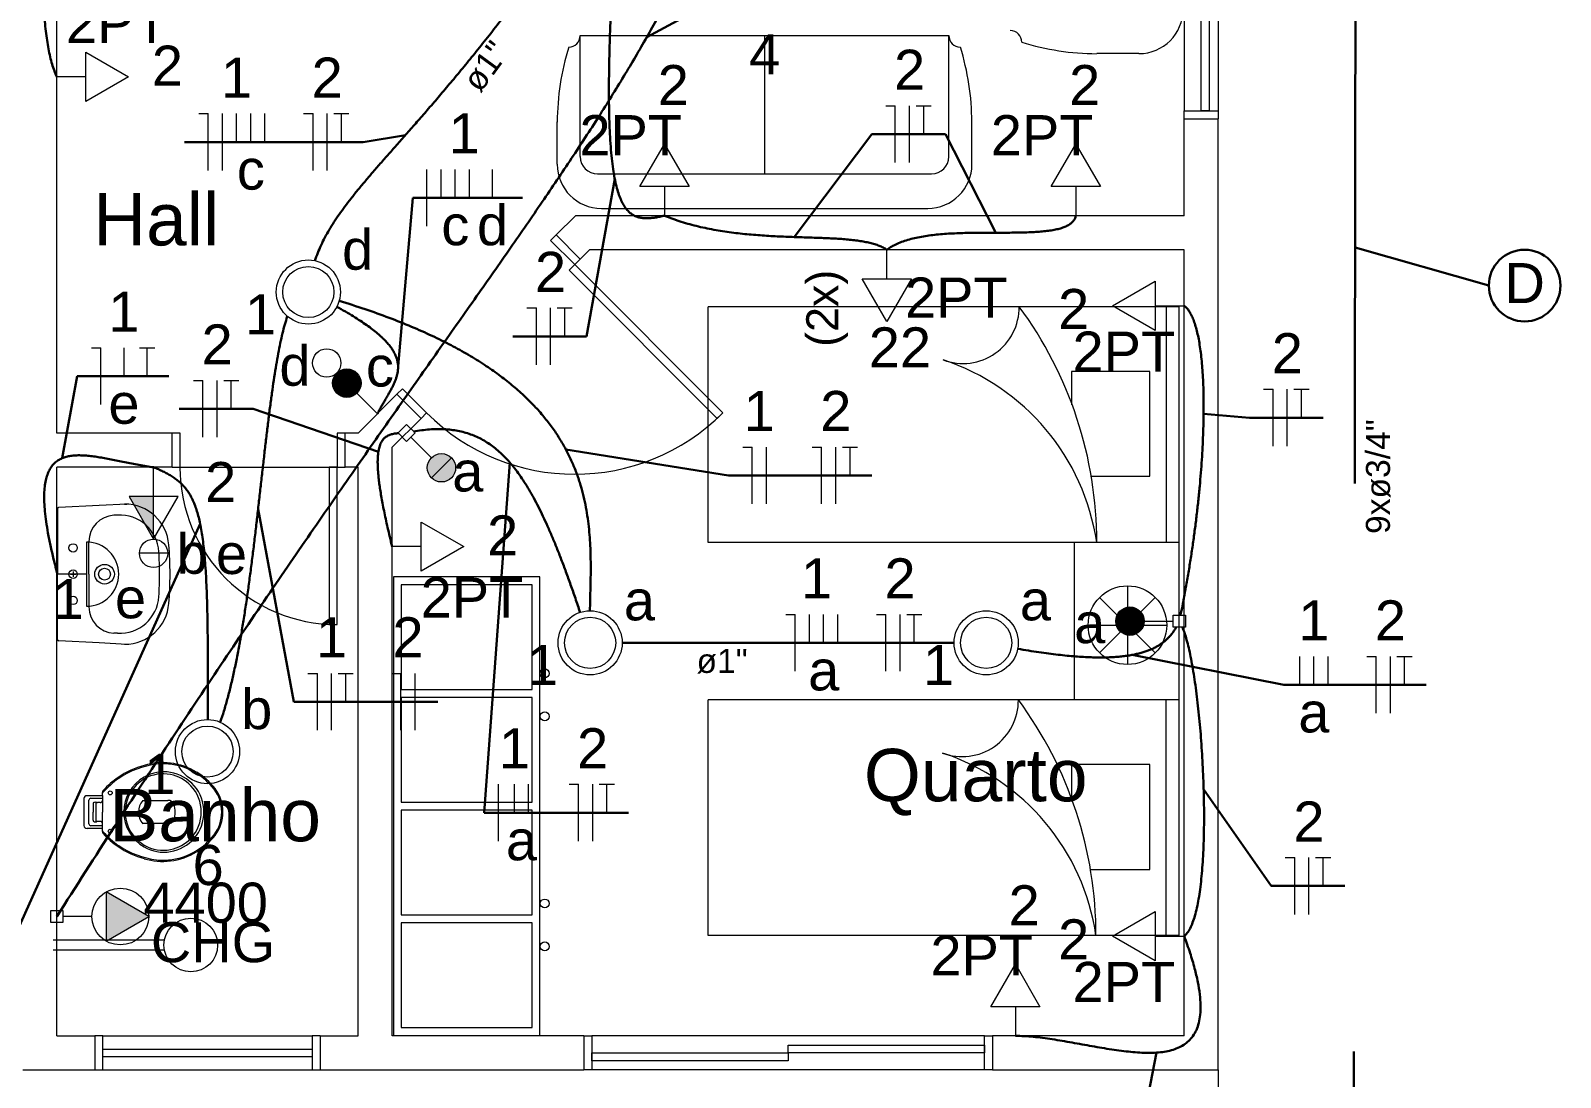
# Model space of a CAD drawing. Header units: inches. Extents: x -3 to 923, y -103 to 154.
# Drawn here: x 35.16 to 41.9, y 37.14 to 41.75 of the extents above; entities that cross this region are included whole.
import ezdxf
from ezdxf.enums import TextEntityAlignment as Align

# ---------------------------------------------------------------- set-up
doc = ezdxf.new("R2010")
doc.units = ezdxf.units.IN
doc.header["$LTSCALE"] = 10
doc.header["$MEASUREMENT"] = 0
doc.linetypes.add('Dashed', pattern=[0.75, 0.5, -0.25])
for name, color, linetype, lineweight in [('BASE', 8, 'Continuous', 5), ('DI-Fios', 3, 'Continuous', 30), ('EL-Condutos', 4, 'Continuous', 30), ('EL-Fios', 9, 'Continuous', 20), ('EL-Textos condutos', 7, 'Continuous', 20), ('EL-Textos fios', 2, 'Continuous', 30), ('EL-Textos pontos', 2, 'Continuous', 30), ('MOVEIS', 9, 'Continuous', 20), ('P-SIMBOL', 5, 'Continuous', 20), ('TEXTO', 2, 'Continuous', 20)]:
    doc.layers.add(name, color=color, linetype=linetype, lineweight=lineweight)
doc.styles.add('Arial', font='arial.ttf')

msp = doc.modelspace()

# ---------------------------------------------------------------- hatches: boundary and pattern name
at = {"layer": 'P-SIMBOL', "linetype": 'Continuous'}
for points in [[(36.9296, 39.7785), (36.9738, 39.8227), (36.9296, 39.8669), (36.9232, 39.8597), (36.9151, 39.8439), (36.9119, 39.8322), (36.9112, 39.8216), (36.913, 39.8085), (36.9178, 39.795), (36.925, 39.7838), (36.93, 39.7789)], [(37.018, 39.8669), (36.9738, 39.8227), (36.9296, 39.8669), (36.9369, 39.8734), (36.9527, 39.8815), (36.9644, 39.8847), (36.975, 39.8854), (36.9881, 39.8837), (37.0016, 39.8788), (37.0128, 39.8716), (37.0177, 39.8666)], [(37.018, 39.8669), (36.9738, 39.8227), (37.018, 39.7785), (37.0245, 39.7858), (37.0326, 39.8016), (37.0358, 39.8133), (37.0365, 39.8239), (37.0348, 39.837), (37.0299, 39.8505), (37.0227, 39.8617), (37.0177, 39.8666)], [(36.9296, 39.7785), (36.9738, 39.8227), (37.018, 39.7785), (37.0109, 39.7721), (36.995, 39.764), (36.9833, 39.7608), (36.9727, 39.7601), (36.9596, 39.7618), (36.9461, 39.7667), (36.9349, 39.7739), (36.93, 39.7789)], [(35.7053, 39.6963), (35.7053, 39.5088), (35.5971, 39.6963)], [(40.0072, 39.2098), (40.0072, 39.1473), (39.9447, 39.1473), (39.9452, 39.1569), (39.9507, 39.1739), (39.9567, 39.1844), (39.9637, 39.1924), (39.9742, 39.2004), (39.9872, 39.2065), (40.0002, 39.2094), (40.0072, 39.2092)], [(40.0072, 39.2098), (40.0072, 39.1473), (40.0697, 39.1473), (40.0692, 39.1569), (40.0637, 39.1739), (40.0578, 39.1844), (40.0507, 39.1924), (40.0403, 39.2004), (40.0272, 39.2065), (40.0142, 39.2094), (40.0072, 39.2092)], [(40.0072, 39.0848), (40.0072, 39.1473), (39.9447, 39.1473), (39.9452, 39.1376), (39.9507, 39.1206), (39.9567, 39.1101), (39.9637, 39.1021), (39.9742, 39.0941), (39.9872, 39.088), (40.0002, 39.0851), (40.0072, 39.0853)], [(40.0072, 39.0848), (40.0072, 39.1473), (40.0697, 39.1473), (40.0692, 39.1376), (40.0637, 39.1206), (40.0578, 39.1101), (40.0507, 39.1021), (40.0403, 39.0941), (40.0272, 39.088), (40.0142, 39.0851), (40.0072, 39.0853)], [(35.4963, 37.8468), (35.6838, 37.8468), (35.4963, 37.9551)], [(35.4963, 37.8468), (35.6838, 37.8468), (35.4963, 37.7386)]]:
    msp.add_hatch(color=256, dxfattribs=at).paths.add_polyline_path(points)

# ---------------------------------------------------------------- linework, layer by layer
at = {"layer": 'BASE', "linetype": 'Continuous'}
for p, q in [((40.2463, 43.7018), (40.2463, 41.3943)), ((40.3963, 43.7018), (40.3963, 41.3943)), ((35.4813, 37.3213), (36.4043, 37.3213)), ((39.3668, 37.3213), (37.6358, 37.3213)), ((35.4813, 37.1713), (36.4043, 37.1713)), ((39.3668, 37.1713), (37.6358, 37.1713))]:
    msp.add_line(p, q, dxfattribs=at)
at = {"layer": 'BASE'}
for p, q in [((35.2793, 39.9748), (35.2793, 43.1133)), ((40.2463, 40.9328), (40.2463, 41.3593)), ((40.2463, 41.3593), (40.3963, 41.3593)), ((40.3963, 37.1713), (40.3963, 41.3593)), ((37.4793, 40.8478), (37.5638, 40.9328)), ((40.2463, 40.9328), (37.5638, 40.9328)), ((37.5853, 40.7418), (37.4793, 40.8478)), ((37.5853, 40.7418), (37.6258, 40.7828)), ((40.2463, 40.7828), (37.6258, 40.7828)), ((40.2463, 37.3213), (40.2463, 40.7828)), ((36.6063, 39.9748), (36.7773, 40.1463)), ((36.8838, 40.0403), (36.7773, 40.1463)), ((36.7563, 39.9128), (36.8838, 40.0403)), ((35.7868, 39.9748), (35.2793, 39.9748)), ((35.7868, 39.8248), (35.7868, 39.9748)), ((36.6063, 39.9748), (36.5488, 39.9748)), ((36.5488, 39.8248), (36.5488, 39.9748)), ((36.7563, 37.3213), (36.7563, 39.9128)), ((35.2793, 37.3213), (35.2793, 39.8248)), ((35.7868, 39.8248), (35.2793, 39.8248)), ((35.7868, 39.8248), (36.5488, 39.8248)), ((36.6063, 39.8248), (36.5488, 39.8248)), ((36.6063, 37.3213), (36.6063, 39.8248)), ((35.2793, 37.3213), (35.2793, 39.4788)), ((35.2793, 37.3213), (35.4468, 37.3213)), ((35.4468, 37.3213), (35.4468, 37.1713)), ((36.4388, 37.3213), (36.6063, 37.3213)), ((36.4388, 37.3213), (36.4388, 37.1713)), ((37.6013, 37.3213), (36.7563, 37.3213)), ((37.6013, 37.3213), (37.6013, 37.1713)), ((40.2463, 37.3213), (39.4013, 37.3213)), ((39.4013, 37.3213), (39.4013, 37.1713)), ((35.1293, 37.1713), (35.4468, 37.1713)), ((36.4388, 37.1713), (37.6013, 37.1713)), ((39.4013, 37.1713), (40.3963, 37.1713)), ((40.3963, 37.1713), (40.3963, 31.4023))]:
    msp.add_line(p, q, dxfattribs=at)
at = {"layer": 'BASE', "linetype": 'Continuous'}
for points in [[(40.3563, 42.5478), (40.3563, 41.3943), (40.3213, 41.3943), (40.3213, 42.5478), (40.3563, 42.5478), (40.3563, 42.5478)], [(37.5608, 40.7173), (37.5363, 40.6928), (38.1888, 40.0403), (38.2133, 40.0648), (37.5608, 40.7173), (37.5608, 40.7173)], [(36.5138, 39.8248), (36.4793, 39.8248), (36.4793, 39.1328), (36.5138, 39.1328), (36.5138, 39.8248), (36.5138, 39.8248)], [(39.3668, 37.2463), (38.5013, 37.2463), (38.5013, 37.2808), (39.3668, 37.2808), (39.3668, 37.2463), (39.3668, 37.2463)], [(35.4813, 37.2633), (36.4043, 37.2633), (36.4043, 37.2288), (35.4813, 37.2288), (35.4813, 37.2633), (35.4813, 37.2633)], [(38.5013, 37.2118), (37.6358, 37.2118), (37.6358, 37.2463), (38.5013, 37.2463), (38.5013, 37.2118), (38.5013, 37.2118)]]:
    msp.add_lwpolyline(points, close=True, dxfattribs=at)
for points in [[(40.2463, 41.3593), (40.2463, 41.3943), (40.3963, 41.3943), (40.3963, 41.3593)], [(37.4793, 40.8478), (37.4548, 40.8233), (37.5608, 40.7173), (37.5853, 40.7418)], [(36.8838, 40.0403), (36.9083, 40.0648), (36.8018, 40.1708), (36.7778, 40.1463)], [(35.7868, 39.8248), (35.8218, 39.8248), (35.8218, 39.9748), (35.7868, 39.9748)], [(36.5488, 39.9748), (36.5138, 39.9748), (36.5138, 39.8248), (36.5488, 39.8248)], [(35.4468, 37.1713), (35.4813, 37.1713), (35.4813, 37.3213), (35.4468, 37.3213)], [(36.4388, 37.3213), (36.4043, 37.3213), (36.4043, 37.1713), (36.4388, 37.1713)], [(37.6013, 37.3213), (37.6358, 37.3213), (37.6358, 37.1713), (37.6013, 37.1713)], [(39.4013, 37.1713), (39.3668, 37.1713), (39.3668, 37.3213), (39.4013, 37.3213)]]:
    msp.add_lwpolyline(points, dxfattribs=at)
for centre, radius, start, end in [((37.5608, 40.7173), 0.923, 225, 315), ((36.5138, 39.8248), 0.6923, 180, 270)]:
    msp.add_arc(centre, radius, start, end, dxfattribs=at)
at = {"layer": 'DI-Fios'}
msp.add_circle((41.7462, 40.6249), 0.1577, dxfattribs=at)
at = {"layer": 'EL-Condutos', "linetype": 'Continuous'}
for points in [[(35.2793, 37.8469), (35.5327, 38.2427), (35.7735, 38.6113), (36.0019, 38.9547), (36.2183, 39.2743), (36.4229, 39.572), (36.616, 39.8495), (36.7978, 40.1085), (36.9686, 40.3507), (37.1287, 40.5777), (37.2783, 40.7914), (37.4177, 40.9934), (37.5471, 41.1854), (37.6669, 41.3692), (37.7773, 41.5465), (37.8785, 41.7189), (37.9709, 41.8882), (38.0547, 42.0561), (38.1301, 42.2243), (38.1974, 42.3946), (38.257, 42.5685), (38.309, 42.748), (38.3537, 42.9345), (38.3914, 43.13), (38.4223, 43.336), (38.4468, 43.5543), (38.4651, 43.7866), (38.4774, 44.0346), (38.484, 44.3), (38.4852, 44.5846), (38.4813, 44.89)], [(35.277, 42.97), (35.2732, 42.9269), (35.2691, 42.8816), (35.2649, 42.8345), (35.2606, 42.7857), (35.2562, 42.7353), (35.2518, 42.6836), (35.2474, 42.6308), (35.2432, 42.5771), (35.239, 42.5226), (35.2351, 42.4676), (35.2314, 42.4121), (35.228, 42.3565), (35.225, 42.301), (35.2224, 42.2456), (35.2203, 42.1906), (35.2186, 42.1362), (35.2176, 42.0826), (35.2171, 42.03), (35.2173, 41.9786), (35.2183, 41.9285), (35.22, 41.8799), (35.2226, 41.8331), (35.226, 41.7882), (35.2304, 41.7454), (35.2358, 41.705), (35.2422, 41.667), (35.2497, 41.6317), (35.2583, 41.5994), (35.2682, 41.5701), (35.2793, 41.544)], [(37.686, 42.4288), (37.6143, 42.3205), (37.5447, 42.2178), (37.4771, 42.1205), (37.4114, 42.0285), (37.3478, 41.9414), (37.2862, 41.8591), (37.2266, 41.7814), (37.169, 41.7079), (37.1134, 41.6386), (37.0598, 41.5731), (37.0083, 41.5113), (36.9588, 41.4529), (36.9113, 41.3977), (36.8658, 41.3454), (36.8223, 41.296), (36.7809, 41.2491), (36.7416, 41.2045), (36.7042, 41.162), (36.6689, 41.1213), (36.6357, 41.0823), (36.6045, 41.0448), (36.5753, 41.0084), (36.5482, 40.973), (36.5232, 40.9384), (36.5002, 40.9043), (36.4792, 40.8705), (36.4603, 40.8368), (36.4435, 40.803), (36.4288, 40.7688), (36.4161, 40.7341)], [(37.7528, 42.4069), (37.7434, 42.2639), (37.7352, 42.1301), (37.7282, 42.0053), (37.7225, 41.8892), (37.718, 41.7814), (37.7147, 41.6817), (37.7126, 41.5897), (37.7116, 41.5052), (37.7119, 41.4278), (37.7132, 41.3573), (37.7157, 41.2934), (37.7193, 41.2358), (37.724, 41.1841), (37.7298, 41.1381), (37.7367, 41.0975), (37.7446, 41.062), (37.7535, 41.0313), (37.7634, 41.005), (37.7744, 40.983), (37.7863, 40.9649), (37.7992, 40.9503), (37.8131, 40.9391), (37.8279, 40.9309), (37.8436, 40.9254), (37.8603, 40.9223), (37.8778, 40.9214), (37.8962, 40.9222), (37.9155, 40.9246), (37.9356, 40.9282), (37.9565, 40.9328)], [(37.9565, 40.9328), (37.9931, 40.9186), (38.0303, 40.906), (38.068, 40.8948), (38.1062, 40.885), (38.1447, 40.8765), (38.1835, 40.8691), (38.2224, 40.8628), (38.2613, 40.8575), (38.3002, 40.853), (38.339, 40.8493), (38.3775, 40.8463), (38.4157, 40.8438), (38.4535, 40.8418), (38.4908, 40.8401), (38.5274, 40.8388), (38.5633, 40.8376), (38.5984, 40.8365), (38.6325, 40.8353), (38.6657, 40.834), (38.6977, 40.8325), (38.7286, 40.8306), (38.7581, 40.8284), (38.7863, 40.8256), (38.8129, 40.8221), (38.838, 40.818), (38.8613, 40.813), (38.8829, 40.8071), (38.9026, 40.8001), (38.9204, 40.7921), (38.936, 40.7828)], [(38.936, 40.7828), (38.9574, 40.7968), (38.9813, 40.809), (39.0074, 40.8194), (39.0355, 40.8282), (39.0654, 40.8356), (39.097, 40.8416), (39.1299, 40.8464), (39.164, 40.8502), (39.199, 40.853), (39.2347, 40.855), (39.271, 40.8564), (39.3076, 40.8572), (39.3442, 40.8576), (39.3807, 40.8578), (39.4169, 40.8578), (39.4525, 40.8578), (39.4872, 40.858), (39.521, 40.8584), (39.5536, 40.8592), (39.5847, 40.8606), (39.6141, 40.8626), (39.6417, 40.8654), (39.6672, 40.8692), (39.6904, 40.874), (39.711, 40.88), (39.7289, 40.8874), (39.7438, 40.8962), (39.7556, 40.9066), (39.764, 40.9188), (39.7687, 40.9328)], [(36.5122, 40.532), (36.5505, 40.5104), (36.5853, 40.4896), (36.6167, 40.4696), (36.645, 40.4504), (36.6701, 40.4318), (36.6924, 40.4139), (36.7118, 40.3966), (36.7286, 40.3798), (36.7428, 40.3636), (36.7546, 40.3478), (36.7641, 40.3324), (36.7715, 40.3175), (36.777, 40.3028), (36.7805, 40.2884), (36.7823, 40.2743), (36.7825, 40.2604), (36.7812, 40.2466), (36.7786, 40.2329), (36.7748, 40.2193), (36.7699, 40.2057), (36.7641, 40.1921), (36.7575, 40.1784), (36.7502, 40.1646), (36.7424, 40.1506), (36.7342, 40.1364), (36.7257, 40.1219), (36.7171, 40.1071), (36.7085, 40.092), (36.7, 40.0765), (36.6918, 40.0605)], [(36.5237, 40.5575), (36.6376, 40.521), (36.7435, 40.4831), (36.8417, 40.4439), (36.9324, 40.4036), (37.016, 40.3621), (37.0926, 40.3197), (37.1628, 40.2762), (37.2266, 40.2319), (37.2844, 40.1868), (37.3366, 40.141), (37.3833, 40.0946), (37.4248, 40.0475), (37.4616, 40), (37.4938, 39.9521), (37.5218, 39.9039), (37.5457, 39.8554), (37.566, 39.8067), (37.583, 39.758), (37.5968, 39.7092), (37.6078, 39.6605), (37.6163, 39.612), (37.6226, 39.5636), (37.627, 39.5156), (37.6297, 39.4679), (37.6311, 39.4207), (37.6314, 39.374), (37.6309, 39.3279), (37.6299, 39.2825), (37.6288, 39.2379), (37.6277, 39.1941)], [(40.2303, 39.174), (40.2432, 39.2396), (40.2552, 39.3048), (40.2663, 39.3696), (40.2766, 39.4338), (40.2859, 39.4974), (40.2944, 39.5601), (40.302, 39.6219), (40.3087, 39.6828), (40.3146, 39.7424), (40.3196, 39.8009), (40.3238, 39.858), (40.3271, 39.9136), (40.3295, 39.9676), (40.3311, 40.02), (40.3319, 40.0705), (40.3319, 40.1191), (40.331, 40.1657), (40.3293, 40.2102), (40.3268, 40.2524), (40.3234, 40.2922), (40.3193, 40.3296), (40.3143, 40.3643), (40.3086, 40.3964), (40.302, 40.4257), (40.2947, 40.452), (40.2866, 40.4753), (40.2776, 40.4955), (40.268, 40.5124), (40.2575, 40.5259), (40.2463, 40.5359)], [(36.2944, 40.489), (36.2836, 40.4541), (36.2734, 40.4149), (36.2637, 40.372), (36.2545, 40.3254), (36.2456, 40.2754), (36.2371, 40.2224), (36.2288, 40.1665), (36.2208, 40.1081), (36.2129, 40.0474), (36.2052, 39.9846), (36.1976, 39.9201), (36.19, 39.854), (36.1824, 39.7867), (36.1746, 39.7183), (36.1668, 39.6493), (36.1588, 39.5797), (36.1506, 39.51), (36.142, 39.4403), (36.1332, 39.3709), (36.124, 39.3021), (36.1143, 39.2341), (36.1041, 39.1673), (36.0935, 39.1017), (36.0822, 39.0378), (36.0703, 38.9758), (36.0577, 38.9159), (36.0443, 38.8584), (36.0302, 38.8036), (36.0152, 38.7517), (35.9994, 38.703)], [(36.7563, 39.4754), (36.7459, 39.5186), (36.7365, 39.5592), (36.728, 39.5974), (36.7206, 39.6331), (36.7141, 39.6665), (36.7085, 39.6977), (36.7038, 39.7267), (36.6999, 39.7535), (36.6969, 39.7784), (36.6948, 39.8013), (36.6934, 39.8224), (36.6927, 39.8416), (36.6928, 39.8592), (36.6937, 39.8752), (36.6952, 39.8896), (36.6974, 39.9026), (36.7002, 39.9141), (36.7036, 39.9244), (36.7077, 39.9335), (36.7123, 39.9414), (36.7174, 39.9482), (36.7231, 39.9541), (36.7292, 39.959), (36.7358, 39.9632), (36.7429, 39.9666), (36.7504, 39.9693), (36.7582, 39.9714), (36.7664, 39.973), (36.775, 39.9742), (36.7839, 39.9751)], [(36.851, 39.9826), (36.8866, 39.988), (36.9209, 39.9915), (36.954, 39.993), (36.9858, 39.9925), (37.0165, 39.99), (37.0462, 39.9854), (37.0748, 39.9787), (37.1024, 39.97), (37.1292, 39.9591), (37.1551, 39.946), (37.1802, 39.9307), (37.2046, 39.9132), (37.2283, 39.8934), (37.2514, 39.8714), (37.2739, 39.847), (37.2959, 39.8204), (37.3175, 39.7913), (37.3388, 39.7599), (37.3597, 39.726), (37.3803, 39.6897), (37.4007, 39.6509), (37.421, 39.6096), (37.4412, 39.5657), (37.4614, 39.5193), (37.4816, 39.4704), (37.5019, 39.4188), (37.5223, 39.3645), (37.5429, 39.3076), (37.5638, 39.2479), (37.585, 39.1856)], [(35.2818, 39.3543), (35.2649, 39.4202), (35.2511, 39.4806), (35.2401, 39.5357), (35.232, 39.5858), (35.2266, 39.631), (35.2238, 39.6716), (35.2236, 39.7078), (35.2258, 39.7398), (35.2303, 39.7678), (35.2372, 39.7921), (35.2462, 39.8128), (35.2572, 39.8302), (35.2703, 39.8445), (35.2852, 39.8559), (35.3019, 39.8647), (35.3204, 39.871), (35.3404, 39.8751), (35.362, 39.8772), (35.385, 39.8775), (35.4093, 39.8762), (35.4349, 39.8736), (35.4616, 39.8698), (35.4893, 39.8651), (35.5181, 39.8597), (35.5477, 39.8538), (35.578, 39.8477), (35.6091, 39.8415), (35.6407, 39.8355), (35.6728, 39.8298), (35.7053, 39.8248)], [(35.9438, 38.7147), (35.9443, 38.8043), (35.9445, 38.8887), (35.9444, 38.9678), (35.9441, 39.042), (35.9434, 39.1115), (35.9423, 39.1763), (35.9408, 39.2367), (35.9388, 39.2929), (35.9363, 39.345), (35.9333, 39.3933), (35.9298, 39.4379), (35.9256, 39.4789), (35.9208, 39.5167), (35.9153, 39.5512), (35.9091, 39.5829), (35.9022, 39.6117), (35.8944, 39.6379), (35.8859, 39.6618), (35.8764, 39.6833), (35.8661, 39.7029), (35.8548, 39.7205), (35.8426, 39.7365), (35.8294, 39.7509), (35.8151, 39.764), (35.7997, 39.7759), (35.7832, 39.7869), (35.7656, 39.7971), (35.7467, 39.8067), (35.7267, 39.8159), (35.7053, 39.8248)], [(39.5132, 39.0255), (39.5609, 39.0175), (39.6064, 39.0106), (39.6497, 39.0046), (39.691, 38.9995), (39.7301, 38.9954), (39.7673, 38.9921), (39.8025, 38.9898), (39.8358, 38.9883), (39.8674, 38.9876), (39.8971, 38.9877), (39.9252, 38.9886), (39.9516, 38.9903), (39.9764, 38.9927), (39.9997, 38.9958), (40.0215, 38.9995), (40.0419, 39.004), (40.0609, 39.009), (40.0787, 39.0147), (40.0952, 39.0209), (40.1105, 39.0277), (40.1247, 39.0351), (40.1378, 39.0429), (40.1499, 39.0512), (40.1611, 39.06), (40.1714, 39.0692), (40.1808, 39.0789), (40.1895, 39.0889), (40.1974, 39.0993), (40.2047, 39.11), (40.2114, 39.121)], [(40.2385, 39.1208), (40.248, 39.0954), (40.2571, 39.0651), (40.266, 39.0304), (40.2744, 38.9914), (40.2825, 38.9488), (40.29, 38.9027), (40.2971, 38.8536), (40.3037, 38.8019), (40.3097, 38.748), (40.3152, 38.6922), (40.32, 38.6348), (40.3241, 38.5764), (40.3276, 38.5171), (40.3303, 38.4575), (40.3323, 38.398), (40.3334, 38.3388), (40.3337, 38.2803), (40.3332, 38.223), (40.3318, 38.1672), (40.3294, 38.1132), (40.326, 38.0616), (40.3216, 38.0125), (40.3162, 37.9665), (40.3098, 37.9239), (40.3022, 37.885), (40.2934, 37.8503), (40.2835, 37.8201), (40.2724, 37.7948), (40.26, 37.7747), (40.2463, 37.7603)], [(37.769, 39.052), (37.8361, 39.052), (37.8995, 39.052), (37.9593, 39.052), (38.0158, 39.052), (38.0694, 39.052), (38.1203, 39.052), (38.1688, 39.052), (38.2151, 39.052), (38.2595, 39.052), (38.3022, 39.052), (38.3437, 39.052), (38.384, 39.052), (38.4236, 39.052), (38.4626, 39.052), (38.5013, 39.052), (38.54, 39.052), (38.579, 39.052), (38.6185, 39.052), (38.6589, 39.052), (38.7003, 39.052), (38.7431, 39.052), (38.7875, 39.052), (38.8338, 39.052), (38.8823, 39.052), (38.9331, 39.052), (38.9867, 39.052), (39.0433, 39.052), (39.1031, 39.052), (39.1664, 39.052), (39.2335, 39.052)], [(40.2463, 37.7603), (40.2723, 37.6859), (40.2922, 37.6186), (40.3063, 37.5581), (40.315, 37.5042), (40.3183, 37.4565), (40.3168, 37.4146), (40.3105, 37.3782), (40.2999, 37.3471), (40.285, 37.3208), (40.2664, 37.2992), (40.2441, 37.2817), (40.2185, 37.2682), (40.1899, 37.2582), (40.1585, 37.2515), (40.1246, 37.2477), (40.0884, 37.2466), (40.0504, 37.2477), (40.0106, 37.2508), (39.9695, 37.2555), (39.9272, 37.2614), (39.884, 37.2684), (39.8403, 37.276), (39.7963, 37.284), (39.7522, 37.2919), (39.7084, 37.2995), (39.6651, 37.3065), (39.6226, 37.3125), (39.5812, 37.3172), (39.541, 37.3202), (39.5025, 37.3213)]]:
    msp.add_spline(points, degree=3, dxfattribs=at)
at = {"layer": 'EL-Condutos', "linetype": 'Dashed'}
msp.add_spline([(41.0051, 44.753), (41.0045, 44.3764), (41.004, 44.0232), (41.0035, 43.6919), (41.003, 43.3807), (41.0026, 43.0881), (41.0022, 42.8123), (41.0018, 42.5517), (41.0014, 42.3046), (41.001, 42.0693), (41.0007, 41.8442), (41.0004, 41.6276), (41.0001, 41.4178), (40.9998, 41.2133), (40.9995, 41.0122), (40.9992, 40.8129), (40.9989, 40.6139), (40.9986, 40.4133), (40.9983, 40.2096), (40.9979, 40.001), (40.9976, 39.786), (40.9973, 39.5628), (40.9969, 39.3297), (40.9966, 39.0852), (40.9962, 38.8275), (40.9958, 38.5549), (40.9953, 38.2659), (40.9949, 37.9587), (40.9944, 37.6317), (40.9939, 37.2831), (40.9933, 36.9114)], degree=3, dxfattribs=at)
at = {"layer": 'EL-Fios', "color": 5}
for p, q in [((38.9318, 41.4165), (38.9735, 41.4165)), ((38.9318, 41.4165), (38.9735, 41.4165)), ((38.9735, 41.1665), (38.9735, 41.4165)), ((38.9735, 41.1665), (38.9735, 41.4165)), ((39.036, 41.1665), (39.036, 41.4165)), ((39.036, 41.1665), (39.036, 41.4165)), ((39.0652, 41.4165), (39.1318, 41.4165)), ((39.0652, 41.4165), (39.1318, 41.4165)), ((39.0985, 41.2915), (39.0985, 41.4165)), ((39.0985, 41.2915), (39.0985, 41.4165)), ((35.9043, 41.3821), (35.946, 41.3821)), ((35.946, 41.1321), (35.946, 41.3821)), ((36.0085, 41.1321), (36.0085, 41.3821)), ((36.071, 41.2571), (36.071, 41.3821)), ((36.1335, 41.2571), (36.1335, 41.3821)), ((36.196, 41.2571), (36.196, 41.3821)), ((36.3661, 41.3821), (36.4078, 41.3821)), ((36.4078, 41.1321), (36.4078, 41.3821)), ((36.4703, 41.1321), (36.4703, 41.3821)), ((36.4995, 41.3821), (36.5661, 41.3821)), ((36.5328, 41.2571), (36.5328, 41.3821)), ((36.9096, 40.8866), (36.9096, 41.1366)), ((36.9721, 41.0116), (36.9721, 41.1366)), ((37.0346, 41.0116), (37.0346, 41.1366)), ((37.0971, 41.0116), (37.0971, 41.1366)), ((37.199, 41.0116), (37.199, 41.1366)), ((37.3502, 40.5264), (37.3919, 40.5264)), ((37.3919, 40.2764), (37.3919, 40.5264)), ((37.4544, 40.2764), (37.4544, 40.5264)), ((37.4835, 40.5264), (37.5502, 40.5264)), ((37.5169, 40.4014), (37.5169, 40.5264)), ((35.4315, 40.3509), (35.4732, 40.3509)), ((35.4732, 40.1009), (35.4732, 40.3509)), ((35.575, 40.2259), (35.575, 40.3509)), ((35.6435, 40.3509), (35.7102, 40.3509)), ((35.6769, 40.2259), (35.6769, 40.3509)), ((35.881, 40.2068), (35.9227, 40.2068)), ((35.9227, 39.9568), (35.9227, 40.2068)), ((35.9852, 39.9568), (35.9852, 40.2068)), ((36.0143, 40.2068), (36.081, 40.2068)), ((36.0477, 40.0818), (36.0477, 40.2068)), ((40.5964, 40.1683), (40.6381, 40.1683)), ((40.6381, 39.9183), (40.6381, 40.1683)), ((40.7006, 39.9183), (40.7006, 40.1683)), ((40.7298, 40.1683), (40.7964, 40.1683)), ((40.7631, 40.0433), (40.7631, 40.1683)), ((38.3015, 39.914), (38.3432, 39.914)), ((38.3432, 39.664), (38.3432, 39.914)), ((38.4057, 39.664), (38.4057, 39.914)), ((38.6071, 39.914), (38.6488, 39.914)), ((38.6488, 39.664), (38.6488, 39.914)), ((38.7113, 39.664), (38.7113, 39.914)), ((38.7404, 39.914), (38.8071, 39.914)), ((38.7738, 39.789), (38.7738, 39.914)), ((38.4909, 39.177), (38.5325, 39.177)), ((38.5325, 38.927), (38.5325, 39.177)), ((38.595, 39.052), (38.595, 39.177)), ((38.6575, 39.052), (38.6575, 39.177)), ((38.72, 39.052), (38.72, 39.177)), ((38.8902, 39.177), (38.9318, 39.177)), ((38.9318, 38.927), (38.9318, 39.177)), ((38.9943, 38.927), (38.9943, 39.177)), ((39.0235, 39.177), (39.0902, 39.177)), ((39.0568, 39.052), (39.0568, 39.177)), ((40.7554, 38.8667), (40.7554, 38.9917)), ((40.8179, 38.8667), (40.8179, 38.9917)), ((40.8804, 38.8667), (40.8804, 38.9917)), ((41.0505, 38.9917), (41.0922, 38.9917)), ((41.0922, 38.7417), (41.0922, 38.9917)), ((41.1547, 38.7417), (41.1547, 38.9917)), ((41.1838, 38.9917), (41.2505, 38.9917)), ((41.2172, 38.8667), (41.2172, 38.9917)), ((36.3852, 38.9173), (36.4269, 38.9173)), ((36.4269, 38.6673), (36.4269, 38.9173)), ((36.4894, 38.6673), (36.4894, 38.9173)), ((36.5185, 38.9173), (36.5852, 38.9173)), ((36.5519, 38.7923), (36.5519, 38.9173)), ((36.7533, 38.9173), (36.7949, 38.9173)), ((36.7949, 38.6673), (36.7949, 38.9173)), ((36.8574, 38.6673), (36.8574, 38.9173)), ((37.2245, 38.179), (37.2245, 38.429)), ((37.2951, 38.304), (37.2951, 38.429)), ((37.3576, 38.304), (37.3576, 38.429)), ((37.5359, 38.429), (37.5775, 38.429)), ((37.5775, 38.179), (37.5775, 38.429)), ((37.64, 38.179), (37.64, 38.429)), ((37.6692, 38.429), (37.7359, 38.429)), ((37.7025, 38.304), (37.7025, 38.429)), ((40.6918, 38.1063), (40.7334, 38.1063)), ((40.7334, 37.8563), (40.7334, 38.1063)), ((40.7959, 37.8563), (40.7959, 38.1063)), ((40.8251, 38.1063), (40.8918, 38.1063)), ((40.8584, 37.9813), (40.8584, 38.1063))]:
    msp.add_line(p, q, dxfattribs=at)
at = {"layer": 'EL-Textos fios', "color": 3}
for p, q in [((37.8785, 41.7189), (38.2309, 41.9096)), ((36.6286, 41.2571), (35.8418, 41.2571)), ((36.815, 41.2877), (36.6286, 41.2571)), ((38.5274, 40.8388), (38.8693, 41.2915)), ((38.8693, 41.2915), (39.1943, 41.2915)), ((39.1943, 41.2915), (38.8693, 41.2915)), ((39.4169, 40.8578), (39.1943, 41.2915)), ((37.737, 41.0956), (37.6127, 40.4014)), ((36.7825, 40.2708), (36.8471, 41.0116)), ((36.8471, 41.0116), (37.3311, 41.0116)), ((40.9991, 40.7925), (41.5885, 40.6249)), ((37.6127, 40.4014), (37.2877, 40.4014)), ((35.3019, 39.8647), (35.369, 40.2259)), ((35.369, 40.2259), (35.7727, 40.2259)), ((36.1435, 40.0818), (35.8185, 40.0818)), ((36.6956, 39.8924), (36.1435, 40.0818)), ((40.3318, 40.0604), (40.5339, 40.0433)), ((40.5339, 40.0433), (40.8589, 40.0433)), ((37.5218, 39.9039), (38.239, 39.789)), ((37.2747, 39.8461), (37.162, 38.304)), ((38.239, 39.789), (38.8696, 39.789)), ((36.1657, 39.64), (36.3227, 38.7923)), ((35.9105, 39.5765), (34.9669, 37.4788)), ((40.0174, 38.9987), (40.6857, 38.8667)), ((40.6857, 38.8667), (41.313, 38.8667)), ((36.3227, 38.7923), (36.9583, 38.7923)), ((40.332, 38.4083), (40.6293, 37.9813)), ((37.162, 38.304), (37.7984, 38.304)), ((40.6293, 37.9813), (40.9543, 37.9813)), ((40.1246, 37.2477), (40.0198, 36.71))]:
    msp.add_line(p, q, dxfattribs=at)
at = {"layer": 'MOVEIS'}
for p, q in [((37.5853, 41.1928), (37.5853, 41.7258)), ((37.5853, 41.7258), (39.2093, 41.7258)), ((38.3973, 41.7258), (38.3973, 41.1168)), ((39.2093, 41.1928), (39.2093, 41.7258)), ((40.0468, 41.6463), (39.8608, 41.6463)), ((37.4838, 41.1593), (37.4838, 41.3453)), ((39.3108, 41.1593), (39.3108, 41.3453)), ((37.6613, 41.1168), (39.1328, 41.1168)), ((37.6783, 40.9648), (39.1158, 40.9648)), ((38.1483, 39.4933), (38.1483, 40.5318)), ((40.2248, 40.5318), (38.1483, 40.5318)), ((40.1673, 40.5318), (40.1673, 39.4933)), ((40.2248, 37.7628), (40.2248, 40.5318)), ((35.2818, 39.6418), (35.2818, 39.3543)), ((35.4663, 39.6568), (35.2873, 39.6473)), ((35.5868, 39.6628), (35.4663, 39.6568)), ((35.5773, 39.6628), (35.5868, 39.6628)), ((35.5468, 39.6143), (35.5298, 39.6138)), ((35.4203, 39.3543), (35.4203, 39.4983)), ((40.2248, 39.4933), (38.1483, 39.4933)), ((39.7633, 38.8013), (39.7633, 39.4933)), ((35.3508, 39.3658), (35.3508, 39.3428)), ((35.2818, 39.0668), (35.2818, 39.3543)), ((35.3393, 39.3543), (35.3623, 39.3543)), ((35.4203, 39.3543), (35.4203, 39.2098)), ((39.9963, 39.3028), (39.9963, 38.9563)), ((39.8738, 39.0073), (40.1188, 39.2518)), ((39.8738, 39.2518), (40.1188, 39.0073)), ((35.5468, 39.0938), (35.5298, 39.0948)), ((39.8233, 39.1298), (40.1693, 39.1298)), ((35.4663, 39.0518), (35.2873, 39.0608)), ((35.5868, 39.0453), (35.4663, 39.0518)), ((40.2248, 38.8013), (38.1483, 38.8013)), ((38.1483, 37.7628), (38.1483, 38.8013)), ((40.1673, 37.7628), (40.1673, 38.8013)), ((35.3988, 38.3068), (35.3988, 38.3663)), ((35.4128, 38.3793), (35.4798, 38.3793)), ((35.4203, 38.3068), (35.4203, 38.3588)), ((35.4288, 38.3678), (35.4798, 38.3678)), ((35.4798, 38.3868), (35.4798, 38.3928)), ((35.4798, 38.3793), (35.4798, 38.3868)), ((35.4798, 38.3793), (35.4798, 38.3068)), ((35.6573, 38.3583), (35.7683, 38.3583)), ((35.3988, 38.2478), (35.3988, 38.3068)), ((35.4203, 38.2553), (35.4203, 38.3068)), ((35.4393, 38.3433), (35.4393, 38.3068)), ((35.4393, 38.2708), (35.4393, 38.3068)), ((35.4528, 38.3068), (35.4528, 38.3478)), ((35.4528, 38.2658), (35.4528, 38.3068)), ((35.4703, 38.3488), (35.4578, 38.3488)), ((35.4798, 38.2348), (35.4798, 38.3068)), ((35.4798, 38.2348), (35.4128, 38.2348)), ((35.4798, 38.2463), (35.4288, 38.2463)), ((35.4703, 38.2653), (35.4578, 38.2653)), ((35.4798, 38.2273), (35.4798, 38.2348)), ((35.4798, 38.2208), (35.4798, 38.2273)), ((35.7683, 38.2558), (35.6573, 38.2558)), ((40.2248, 37.7628), (38.1483, 37.7628)), ((35.2628, 37.7448), (35.7538, 37.7448)), ((35.7538, 37.6983), (35.2628, 37.6983))]:
    msp.add_line(p, q, dxfattribs=at)
for points in [[(40.0953, 39.7853), (40.0953, 40.2468), (39.7493, 40.2468), (39.7493, 40.1003)], [(39.8333, 39.7853), (40.0953, 39.7853)], [(40.0953, 38.0543), (40.0953, 38.5158), (39.7493, 38.5158), (39.7493, 38.3698)], [(39.8333, 38.0543), (40.0953, 38.0543)]]:
    msp.add_lwpolyline(points, dxfattribs=at)
for points in [[(36.7618, 37.3233), (37.4078, 37.3233), (37.4078, 39.3423), (36.7618, 39.3423), (36.7618, 37.3233), (36.7618, 37.3233)], [(36.7963, 38.8463), (37.3733, 38.8463), (37.3733, 39.3078), (36.7963, 39.3078), (36.7963, 38.8463), (36.7963, 38.8463)], [(36.7963, 38.3503), (37.3733, 38.3503), (37.3733, 38.8118), (36.7963, 38.8118), (36.7963, 38.3503), (36.7963, 38.3503)], [(36.7963, 37.8538), (37.3733, 37.8538), (37.3733, 38.3153), (36.7963, 38.3153), (36.7963, 37.8538), (36.7963, 37.8538)], [(36.7963, 37.3578), (37.3733, 37.3578), (37.3733, 37.8193), (36.7963, 37.8193), (36.7963, 37.3578), (36.7963, 37.3578)]]:
    msp.add_lwpolyline(points, close=True, dxfattribs=at)
for centre, radius in [((35.3508, 39.4698), 0.0185), ((35.3508, 39.3543), 0.0185), ((35.4893, 39.3543), 0.0433), ((35.4893, 39.3543), 0.026), ((39.9963, 39.1298), 0.1731), ((35.3508, 39.2388), 0.0185), ((37.4288, 38.9173), 0.0196), ((37.4288, 38.7283), 0.0196), ((35.5143, 38.3913), 0.00865), ((35.5143, 38.2228), 0.00865), ((37.4288, 37.9043), 0.0196), ((35.8693, 37.7213), 0.1181), ((37.4288, 37.7153), 0.0196)]:
    msp.add_circle(centre, radius, dxfattribs=at)
for centre, radius, start, end in [((40.0468, 41.8408), 0.1946, 270, 0), ((37.5343, 41.7258), 0.0507, 270, 359.997), ((39.2598, 41.7258), 0.0507, 180.003, 270), ((39.4798, 41.6968), 0.0507, 0, 89.997), ((38.6033, 41.3418), 1.1194, 162.682, 179.828), ((38.1913, 41.3418), 1.1194, 0.17224, 17.3184), ((39.8638, 42.7653), 1.1194, 252.682, 269.828), ((37.6613, 41.1928), 0.0761, 180, 270), ((39.1333, 41.1928), 0.0761, 270, 0), ((37.6783, 41.1593), 0.1946, 180, 270), ((39.1163, 41.1593), 0.1946, 270, 0), ((39.2718, 40.5293), 0.2474, 249.426, 0.63031), ((38.1183, 39.4953), 1.7428, 359.943, 36.5021), ((38.8733, 39.3493), 0.9978, 8.29981, 71.8307), ((35.2873, 39.6418), 0.00577, 92.9418, 180), ((35.5773, 39.4668), 0.1961, 4.69812, 90), ((35.5358, 39.4983), 0.1154, 92.9418, 180), ((35.5558, 39.4418), 0.1731, 3.7164, 92.9418), ((34.2083, 39.3543), 1.5235, 0, 3.7164), ((34.2083, 39.3543), 1.5696, 0, 4.69812), ((34.2083, 39.3543), 1.5235, 356.284, 0), ((34.2083, 39.3543), 1.5696, 355.302, 0), ((35.5558, 39.2668), 0.1731, 267.058, 356.284), ((35.5358, 39.2098), 0.1154, 180, 267.058), ((35.5773, 39.2418), 0.1961, 270, 355.302), ((35.2873, 39.0668), 0.00577, 180, 267.058), ((39.2683, 38.7983), 0.2474, 249.426, 0.63031), ((38.1148, 37.7643), 1.7428, 359.943, 36.5021), ((38.8703, 37.6188), 0.9978, 8.29981, 71.8307), ((35.7663, 38.1393), 0.3868, 105.253, 124.152), ((35.7663, 38.1393), 0.3816, 97.2935, 124.15), ((35.7453, 38.2438), 0.2807, 82.9547, 106.762), ((35.7453, 38.2438), 0.2755, 82.9494, 95.7593), ((35.7473, 38.2378), 0.281, 58.9326, 83.5222), ((35.7473, 38.2378), 0.2861, 58.9269, 83.517), ((35.7583, 38.1543), 0.3645, 124.464, 139.245), ((35.7583, 38.1543), 0.3697, 124.462, 138.052), ((35.7523, 38.3063), 0.1781, 119.656, 179.751), ((35.7483, 38.3073), 0.168, 119.911, 180.112), ((35.7493, 38.3158), 0.1682, 79.5544, 120.298), ((35.7478, 38.3078), 0.1675, 78.9336, 119.805), ((35.7483, 38.3033), 0.1806, 41.2224, 79.972), ((35.7488, 38.3093), 0.1658, 43.0735, 79.1921), ((35.7513, 38.3088), 0.164, 359.336, 43.7716), ((35.7503, 38.3073), 0.1768, 359.945, 40.6637), ((35.7328, 38.2198), 0.3041, 38.1702, 58.3139), ((35.7328, 38.2198), 0.3093, 38.1603, 58.3191), ((35.4123, 38.3653), 0.0136, 88.7011, 176.32), ((35.4288, 38.3593), 0.0084, 88.275, 181.725), ((35.4703, 38.3583), 0.0096, 272.015, 355.282), ((35.4903, 38.3858), 0.0109, 141.348, 173.012), ((35.4913, 38.3933), 0.0117, 134.756, 181.691), ((35.7173, 38.3068), 0.0788, 139.312, 220.688), ((35.7688, 38.3303), 0.0278, 23.5104, 90.8905), ((35.8388, 38.3073), 0.1667, 359.872, 36.98), ((35.8388, 38.3073), 0.1719, 359.872, 36.9981), ((35.4468, 38.3438), 0.00769, 143.898, 182.043), ((35.4458, 38.3433), 0.00683, 112.598, 136.064), ((35.4483, 38.3353), 0.0151, 70.3419, 109.388), ((35.4588, 38.3623), 0.0137, 245.98, 265.948), ((35.7523, 38.3078), 0.1781, 180.249, 240.344), ((35.7483, 38.3068), 0.168, 179.888, 240.089), ((35.7028, 38.3068), 0.0976, 339.222, 20.7777), ((35.7513, 38.3053), 0.164, 316.228, 0.66357), ((35.7503, 38.3068), 0.1768, 319.336, 0.05475), ((35.8388, 38.3068), 0.1667, 323.02, 0.12817), ((35.8388, 38.3068), 0.1719, 323.002, 0.12817), ((35.4123, 38.2483), 0.0136, 183.68, 271.299), ((35.4288, 38.2548), 0.0084, 178.275, 271.725), ((35.4468, 38.2703), 0.00769, 177.957, 216.102), ((35.4458, 38.2708), 0.00683, 223.936, 247.402), ((35.4483, 38.2783), 0.0151, 250.612, 289.658), ((35.4588, 38.2518), 0.0137, 94.0521, 114.02), ((35.4703, 38.2558), 0.0096, 4.71802, 87.9851), ((35.4903, 38.2283), 0.0109, 186.988, 218.652), ((35.4913, 38.2208), 0.0117, 178.309, 225.244), ((35.7583, 38.4593), 0.3645, 220.755, 235.536), ((35.7688, 38.2833), 0.0278, 269.109, 336.49), ((35.7583, 38.4593), 0.3697, 221.948, 235.538), ((35.7663, 38.4748), 0.3868, 235.848, 254.748), ((35.7663, 38.4748), 0.3816, 235.85, 262.707), ((35.7493, 38.2983), 0.1682, 239.702, 280.446), ((35.7478, 38.3063), 0.1675, 240.195, 281.066), ((35.7483, 38.3108), 0.1806, 280.028, 318.778), ((35.7488, 38.3048), 0.1658, 280.808, 316.926), ((35.7328, 38.3943), 0.3041, 301.686, 321.83), ((35.7328, 38.3943), 0.3093, 301.681, 321.84), ((35.7453, 38.3703), 0.2807, 253.238, 277.045), ((35.7453, 38.3703), 0.2755, 264.241, 277.051), ((35.7473, 38.3763), 0.281, 276.478, 301.067), ((35.7473, 38.3763), 0.2861, 276.483, 301.073)]:
    msp.add_arc(centre, radius, start, end, dxfattribs=at)
at = {"layer": 'P-SIMBOL'}
for p, q in [((35.4073, 41.6523), (35.5948, 41.544)), ((35.4073, 41.4358), (35.4073, 41.6523)), ((35.4073, 41.544), (35.2793, 41.544)), ((35.5948, 41.544), (35.4073, 41.4358)), ((37.8483, 41.0608), (37.9565, 41.2483)), ((37.9565, 41.2483), (38.0648, 41.0608)), ((39.6605, 41.0608), (39.7687, 41.2483)), ((39.7687, 41.2483), (39.877, 41.0608)), ((38.0648, 41.0608), (37.8483, 41.0608)), ((37.9565, 41.0608), (37.9565, 40.9328)), ((39.877, 41.0608), (39.6605, 41.0608)), ((39.7687, 41.0608), (39.7687, 40.9328)), ((38.936, 40.6548), (38.936, 40.7828)), ((38.8278, 40.6548), (39.0443, 40.6548)), ((38.936, 40.4673), (38.8278, 40.6548)), ((39.0443, 40.6548), (38.936, 40.4673)), ((39.9308, 40.5359), (40.1183, 40.6442)), ((40.1183, 40.6442), (40.1183, 40.4277)), ((40.1183, 40.4277), (39.9308, 40.5359)), ((40.1183, 40.5359), (40.2463, 40.5359)), ((36.6009, 40.1514), (36.6918, 40.0605)), ((36.7825, 39.9766), (36.82, 40.014)), ((36.82, 39.939), (36.7825, 39.9766)), ((36.82, 40.014), (36.8575, 39.9765)), ((36.8575, 39.9765), (36.82, 39.939)), ((36.9296, 39.8669), (36.8388, 39.9578)), ((37.018, 39.8669), (36.9296, 39.7785)), ((35.7053, 39.6963), (35.7053, 39.8248)), ((35.5971, 39.6963), (35.7053, 39.5088)), ((35.8136, 39.6963), (35.5971, 39.6963)), ((35.7053, 39.5088), (35.7053, 39.6963)), ((35.7053, 39.5088), (35.8136, 39.6963)), ((36.8843, 39.5836), (37.0718, 39.4754)), ((36.8843, 39.3671), (36.8843, 39.5836)), ((35.4103, 39.4955), (35.4103, 39.213)), ((35.7678, 39.4463), (35.6428, 39.4463)), ((36.8843, 39.4754), (36.7563, 39.4754)), ((37.0718, 39.4754), (36.8843, 39.3671)), ((35.4103, 39.3543), (35.2818, 39.3543)), ((40.0072, 39.0848), (40.0072, 39.2098)), ((40.1983, 39.1208), (40.1983, 39.1738)), ((40.1983, 39.1738), (40.2513, 39.1738)), ((40.2513, 39.1738), (40.2513, 39.1208)), ((40.0697, 39.1473), (40.1983, 39.1473)), ((40.2513, 39.1208), (40.1983, 39.1208)), ((35.6838, 37.8468), (35.4963, 37.9551)), ((35.4963, 37.9551), (35.4963, 37.7386)), ((35.2528, 37.8203), (35.2528, 37.8734)), ((35.2528, 37.8734), (35.3058, 37.8734)), ((35.3058, 37.8203), (35.2528, 37.8203)), ((35.3058, 37.8734), (35.3058, 37.8203)), ((35.4338, 37.8469), (35.3058, 37.8469)), ((35.4963, 37.7386), (35.6838, 37.8468)), ((39.9308, 37.7603), (40.1183, 37.8686)), ((40.1183, 37.8686), (40.1183, 37.6521)), ((40.1183, 37.6521), (39.9308, 37.7603)), ((40.1183, 37.7603), (40.2463, 37.7603)), ((39.3943, 37.4493), (39.5025, 37.6368)), ((39.5025, 37.6368), (39.6108, 37.4493)), ((39.6108, 37.4493), (39.3943, 37.4493)), ((39.5025, 37.4493), (39.5025, 37.3213))]:
    msp.add_line(p, q, dxfattribs=at)
at = {"layer": 'P-SIMBOL', "const_width": 0.0625}
msp.add_lwpolyline([(36.5881, 40.1954, 1), (36.5256, 40.1954, 1)], format="xyb", close=True, dxfattribs=at)
at = {"layer": 'P-SIMBOL'}
for centre, radius in [((36.3872, 40.5965), 0.1412), ((36.3872, 40.5965), 0.1125), ((36.4683, 40.284), 0.0625), ((36.5567, 40.1956), 0.0625), ((36.5569, 40.1954), 0.0625), ((36.9738, 39.8227), 0.0625), ((35.7053, 39.4463), 0.0625), ((37.6288, 39.052), 0.1412), ((37.6288, 39.052), 0.1125), ((39.3738, 39.052), 0.1412), ((39.3738, 39.052), 0.1125), ((40.0072, 39.1473), 0.0625), ((35.9428, 38.573), 0.1412), ((35.9428, 38.573), 0.1125), ((35.5588, 37.8469), 0.125)]:
    msp.add_circle(centre, radius, dxfattribs=at)
msp.add_arc((35.4103, 39.3543), 0.1412, 270, 90, dxfattribs=at)

# ---------------------------------------------------------------- texts
at = {"layer": 'EL-Textos condutos', "color": 2, "char_height": 0.1059, "width": 0.247748, "attachment_point": 8, "line_spacing_factor": 0.798, "style": 'Arial'}
for s, insert, rotation in [('ø1"', (37.2126, 41.5584), 53.8254), ('9xø3/4"', (41.1558, 39.7837), 89.914)]:
    msp.add_mtext(s, dxfattribs=dict(at, insert=insert, rotation=rotation))
at = {"layer": 'EL-Textos condutos', "color": 2, "insert": (38.2103, 38.9167), "char_height": 0.1059, "width": 0.247748, "attachment_point": 8, "line_spacing_factor": 0.798, "style": 'Arial'}
msp.add_mtext('ø1"', dxfattribs=at)
at = {"layer": 'EL-Textos fios', "color": 3, "char_height": 0.1765, "attachment_point": 8, "line_spacing_factor": 0.798, "style": 'Arial'}
for s, insert, width in [('4', (38.3978, 41.555), 0.150872), ('2', (39.0363, 41.487), 0.150872), ('2', (39.0363, 41.487), 0.150872), ('1', (36.0713, 41.4525), 0.150872), ('2', (36.4703, 41.4525), 0.150872), ('1', (37.0738, 41.207), 0.150872), ('c', (36.1338, 41.045), 0.136314), ('d', (37.1988, 40.8), 0.150872), ('c', (37.0348, 40.8), 0.136314), ('2', (37.4543, 40.597), 0.150872), ('1', (35.5748, 40.4215), 0.150872), ('2', (35.9853, 40.2775), 0.150872), ('2', (40.7008, 40.239), 0.150872), ('e', (35.5748, 40.014), 0.150872), ('1', (38.3743, 39.9845), 0.150872), ('2', (38.7113, 39.9845), 0.150872), ('1', (38.6263, 39.2475), 0.150872), ('2', (38.9943, 39.2475), 0.150872), ('1', (40.8178, 39.0625), 0.150872), ('2', (41.1548, 39.0625), 0.150872), ('1', (36.4893, 38.988), 0.150872), ('2', (36.8263, 38.988), 0.150872), ('a', (38.6578, 38.84), 0.150872), ('a', (40.8178, 38.655), 0.150872), ('1', (37.2953, 38.4995), 0.150872), ('2', (37.6398, 38.4995), 0.150872), ('2', (40.7958, 38.177), 0.150872), ('a', (37.3263, 38.092), 0.150872)]:
    msp.add_mtext(s, dxfattribs=dict(at, insert=insert, width=width))
at = {"layer": 'EL-Textos pontos', "color": 2, "char_height": 0.1765, "line_spacing_factor": 0.798, "style": 'Arial'}
for s, insert, width, attachment_point in [('2PT', (35.5453, 41.6925), 0.497614, 8), ('2', (35.7663, 41.505), 0.150872, 8), ('2', (37.9953, 41.4195), 0.150872, 8), ('2', (39.8078, 41.4195), 0.150872, 8), ('2PT', (37.8078, 41.199), 0.497614, 8), ('2PT', (39.6203, 41.199), 0.497614, 8), ('d', (36.6043, 40.6925), 0.150872, 8), ('2PT', (39.2423, 40.484), 0.497614, 8), ('1', (36.1768, 40.4105), 0.150872, 8), ('2', (39.7593, 40.4335), 0.150872, 8), ('22', (38.9938, 40.2645), 0.301744, 8), ('2PT', (39.9803, 40.246), 0.497614, 8), ('d', (36.3968, 40.1815), 0.150872, 9), ('c', (36.7643, 40.178), 0.136314, 9), ('2', (36.0008, 39.6715), 0.150872, 8), ('a', (37.0213, 39.716), 0.150872, 7), ('2', (37.2433, 39.4365), 0.150872, 8), ('b', (35.8758, 39.3535), 0.150872, 8), ('e', (36.0488, 39.3525), 0.150872, 8), ('1', (35.3288, 39.1565), 0.150872, 8), ('e', (35.6038, 39.1575), 0.150872, 8), ('2PT', (37.1083, 39.1635), 0.497614, 8), ('a', (37.8458, 39.1485), 0.150872, 8), ('a', (39.5908, 39.1485), 0.150872, 8), ('a', (39.8983, 39.048), 0.150872, 9), ('1', (37.4188, 38.866), 0.150872, 8), ('1', (39.1638, 38.866), 0.150872, 8), ('b', (36.1598, 38.6695), 0.150872, 8), ('1', (35.7328, 38.387), 0.150872, 8), ('6', (35.9458, 37.983), 0.150872, 8), ('4400', (35.9348, 37.817), 0.603489, 8), ('2', (39.5413, 37.808), 0.150872, 8), ('CHG', (35.9673, 37.643), 0.602165, 8), ('2', (39.7593, 37.658), 0.150872, 8), ('2PT', (39.3543, 37.5875), 0.497614, 8), ('2PT', (39.9803, 37.4705), 0.497614, 8)]:
    msp.add_mtext(s, dxfattribs=dict(at, insert=insert, width=width, attachment_point=attachment_point))
at = {"layer": 'P-SIMBOL', "insert": (38.7647, 40.6948), "char_height": 0.1412, "width": 0.360788, "attachment_point": 9, "rotation": 90, "line_spacing_factor": 0.798, "style": 'Arial'}
msp.add_mtext('(2x)', dxfattribs=at)
at = {"layer": 'TEXTO', "style": 'Arial'}
msp.add_text('D', height=0.1765, dxfattribs=at).set_placement((41.7465, 40.4947), align=Align.BOTTOM_CENTER)
at = {"layer": 'TEXTO', "char_height": 0.23076, "attachment_point": 8, "line_spacing_factor": 0.798, "style": 'Arial'}
for s, insert, width in [('Hall', (35.7173, 40.7984), 0.610467), ('Quarto', (39.3278, 38.2909), 1.079526), ('Banho', (35.9768, 38.1749), 1.022618)]:
    msp.add_mtext(s, dxfattribs=dict(at, insert=insert, width=width))

doc.saveas('drawing.dxf')
